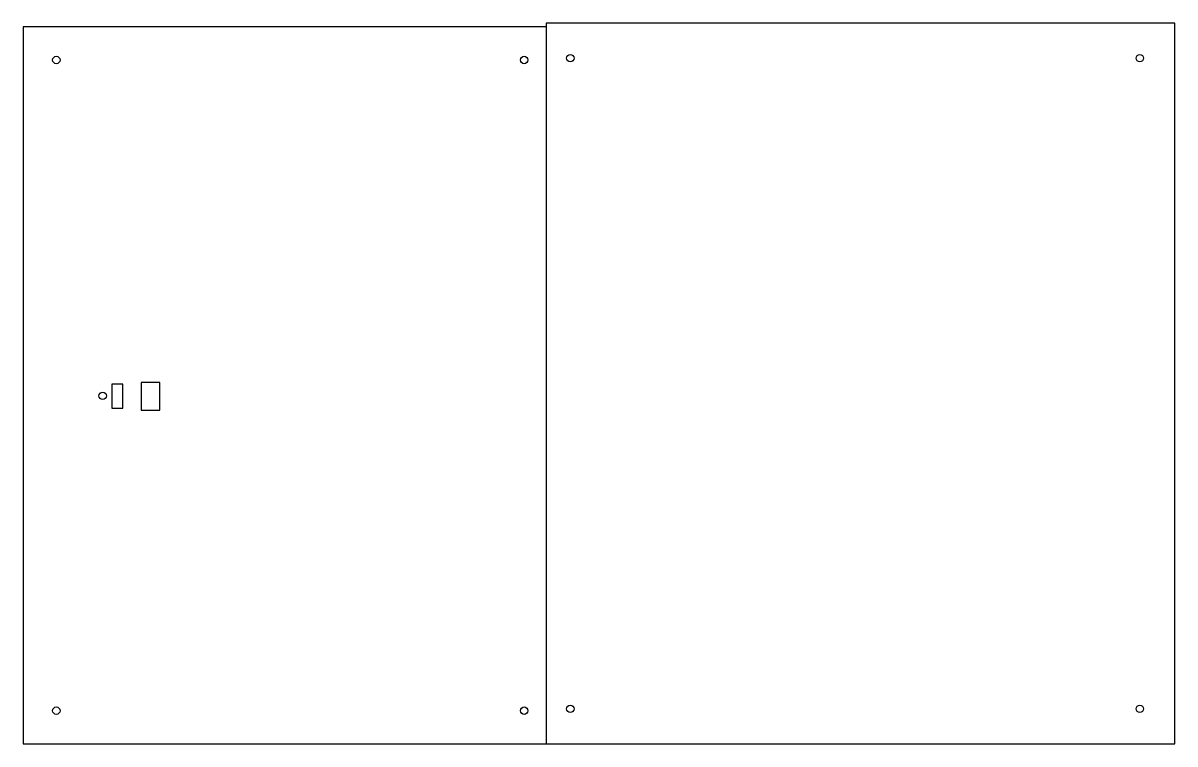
# Model space of a CAD drawing. Header units: millimetres. Extents: x -366 to 257, y -118 to 272.
import ezdxf

# ---------------------------------------------------------------- set-up
doc = ezdxf.new("R2010")
doc.units = ezdxf.units.MM

msp = doc.modelspace()

# ---------------------------------------------------------------- linework, layer by layer
at = {"color": 7, "linetype": 'Continuous', "lineweight": 25}
for p, q in [((-365.95, 269.64), (-365.95, -118.36)), ((-82.95, 269.64), (-365.95, 269.64)), ((-82.95, 271.64), (-82.95, -118.36)), ((257.05, 271.64), (-82.95, 271.64)), ((257.05, -118.36), (257.05, 271.64)), ((-312, 76.3), (-318, 76.3)), ((-318, 76.3), (-318, 63.3)), ((-312, 63.3), (-312, 76.3)), ((-292, 77.21), (-302, 77.21)), ((-302, 77.21), (-302, 62.18)), ((-292, 62.18), (-292, 77.21)), ((-318, 63.3), (-312, 63.3)), ((-302, 62.18), (-292, 62.18)), ((-365.95, -118.36), (257.05, -118.36))]:
    msp.add_line(p, q, dxfattribs=at)
for centre in [(-347.95, 251.64), (-94.95, 251.64), (-69.95, 252.64), (238.05, 252.64), (-322.9, 69.95), (-347.95, -100.36), (-94.95, -100.36), (-69.95, -99.36), (238.05, -99.36)]:
    msp.add_circle(centre, 2, dxfattribs=at)

doc.saveas('drawing.dxf')
